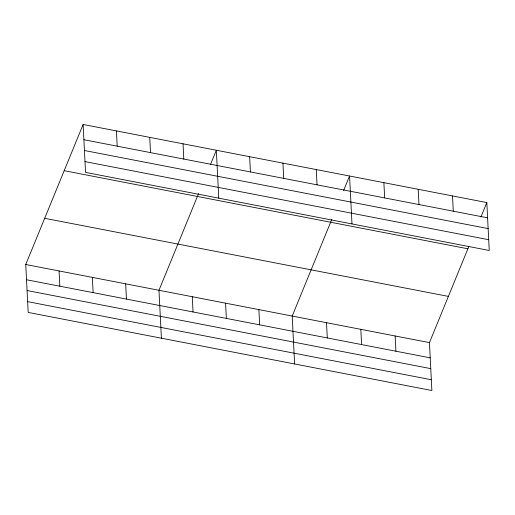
<?xml version="1.0" encoding="UTF-8"?>
<svg xmlns="http://www.w3.org/2000/svg" width="515" height="515" viewBox="0 0 515 515"><rect width="100%" height="100%" fill="white"/><g stroke="black" fill="none" stroke-linecap="round" stroke-linejoin="round"><path stroke-width="0.77" d="M468.779 246.621L429.452 342.61L431.879 390.525L28.177 312.425L25.75 264.51L83.121 124.476L486.823 202.575L489.25 250.49L85.548 172.39L83.121 124.476M198.59 193.576L158.974 290.28L161.401 338.194M210.423 164.691L216.339 150.251L218.766 198.166M331.815 219.345L292.198 316.055L294.625 363.97M343.647 190.466L349.563 176.021L351.99 223.935M480.907 217.015L486.823 202.575M83.894 139.726L487.596 217.826M84.434 150.509L488.143 228.602M85.001 161.613L488.703 239.713M64.188 170.69L467.89 248.79M44.683 218.302L448.385 296.395M25.75 264.51L429.452 342.61M26.523 279.754L430.225 357.854M27.07 290.537L430.772 368.637M27.63 301.642L431.338 379.742M452.505 195.938L453.277 211.189M418.193 189.301L418.965 204.545M395.14 335.967L395.913 351.217M383.881 182.664L384.654 197.908M360.822 329.33L361.594 344.58M326.51 322.693L327.283 337.943M316.255 169.583L317.028 184.827M282.954 163.139L283.726 178.383M258.891 309.612L259.663 324.862M249.646 156.695L250.419 171.939M225.583 303.168L226.355 318.418M192.275 296.724L193.048 311.974M183.037 143.807L183.81 159.058M149.73 137.363L150.502 152.614M125.666 283.836L126.439 299.086M116.422 130.919L117.195 146.17M92.359 277.398L93.131 292.642M59.058 270.954L59.83 286.198"/></g></svg>
